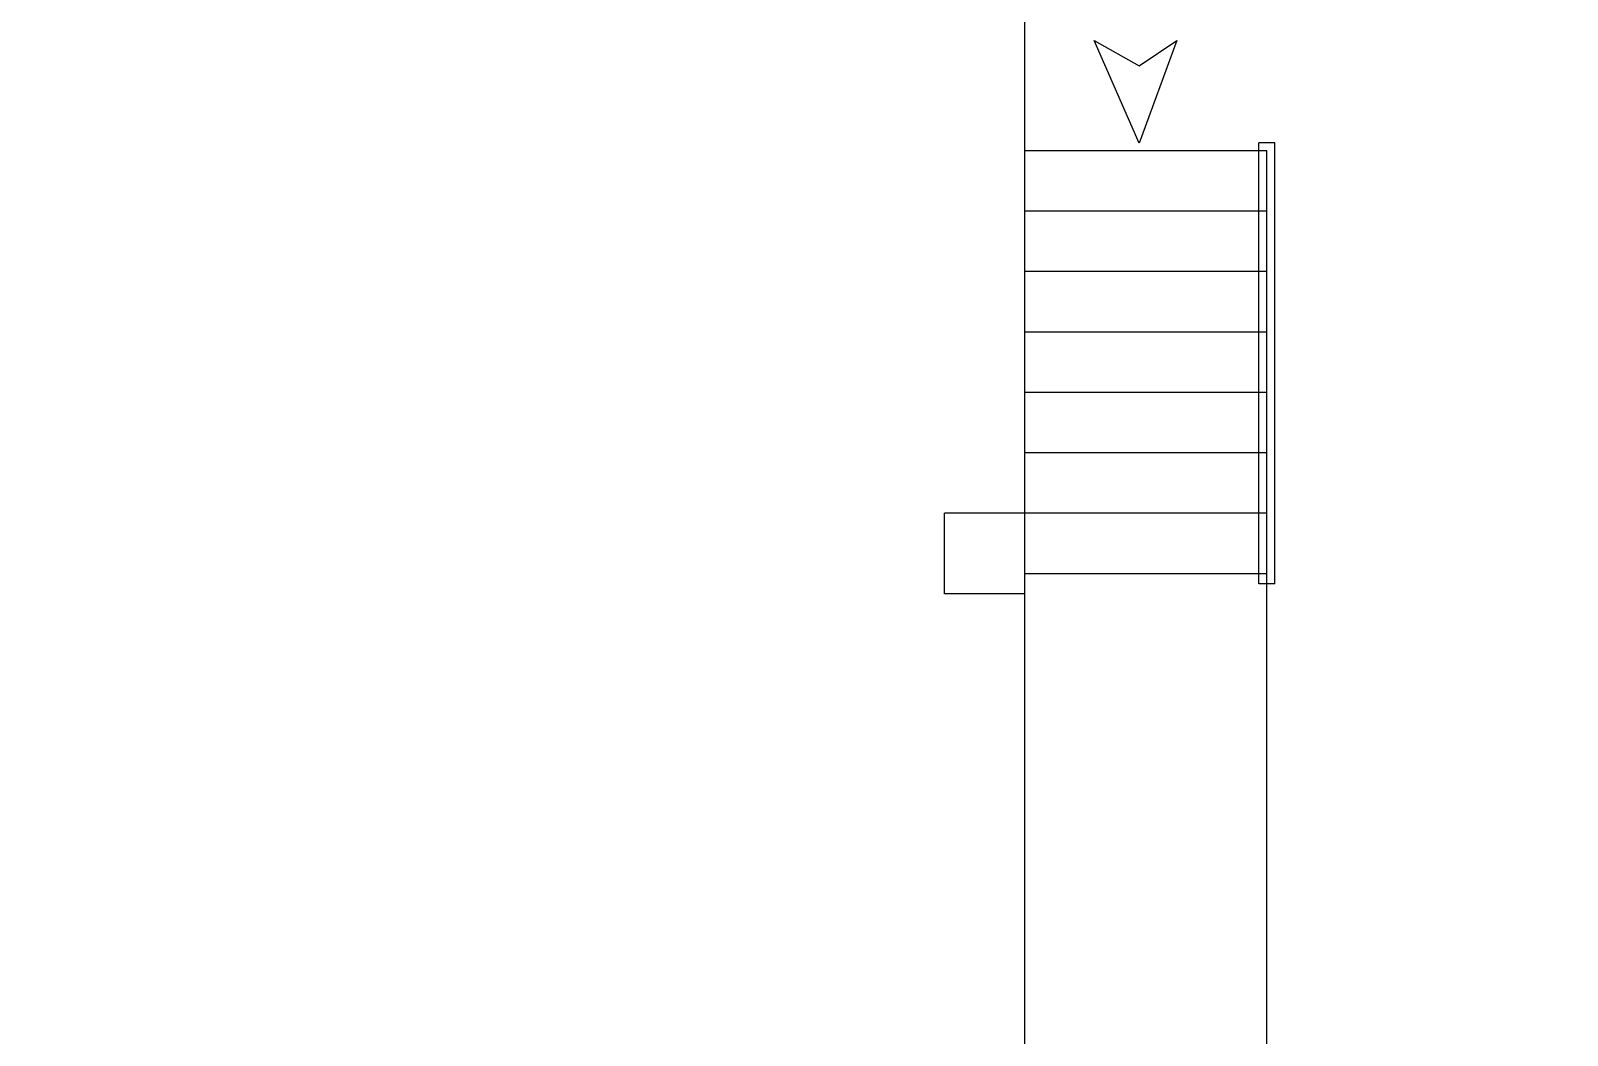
# Model space of a CAD drawing. Header units: centimetres. Extents: x 370416 to 395283, y 44791 to 69658.
# Drawn here: x 380770.8 to 381152.2, y 56623.9 to 56873.3 of the extents above; entities that cross this region are included whole.
import ezdxf

# ---------------------------------------------------------------- set-up
doc = ezdxf.new("R2010")
doc.units = ezdxf.units.CM
doc.layers.add('ER-ELEVATION-05', color=11, linetype='Continuous')

msp = doc.modelspace()

# ---------------------------------------------------------------- linework, layer by layer
for p, q in [((381017.57, 56753.52), (381017.57, 59628.52)), ((381075.57, 56736.02), (381075.57, 56845.52)), ((381079.57, 56845.52), (381075.57, 56845.52)), ((381079.57, 56736.02), (381079.57, 56845.52)), ((381077.57, 56843.52), (381017.57, 56843.52)), ((381077.57, 55693.52), (381077.57, 56843.52)), ((381077.57, 55693.52), (381077.57, 56843.52)), ((381077.57, 56828.52), (381017.57, 56828.52)), ((381077.57, 56813.52), (381017.57, 56813.52)), ((381077.57, 56813.52), (381017.57, 56813.52)), ((381077.57, 56813.52), (381017.57, 56813.52)), ((381077.57, 56798.52), (381017.57, 56798.52)), ((381077.57, 56783.52), (381017.57, 56783.52)), ((381077.57, 56783.52), (381017.57, 56783.52)), ((381077.57, 56783.52), (381017.57, 56783.52)), ((381077.57, 56768.52), (381017.57, 56768.52)), ((381077.57, 56768.52), (381017.57, 56768.52)), ((380997.57, 56733.52), (380997.57, 56753.52)), ((380997.57, 56733.52), (380997.57, 56753.52)), ((381017.57, 56753.52), (380997.57, 56753.52)), ((381017.57, 55543.52), (381017.57, 56753.52)), ((381077.57, 56753.52), (381017.57, 56753.52)), ((381017.57, 55543.52), (381017.57, 56753.52)), ((381077.57, 56753.52), (381017.57, 56753.52)), ((381077.57, 56753.52), (381017.57, 56753.52)), ((381077.57, 56753.52), (381017.57, 56753.52)), ((381077.57, 56753.52), (381017.57, 56753.52)), ((381077.57, 55693.52), (381077.57, 56753.52)), ((381077.57, 56738.52), (381017.57, 56738.52)), ((381079.57, 56736.02), (381075.57, 56736.02)), ((381017.57, 56733.52), (380997.57, 56733.52)), ((381017.57, 56733.52), (380997.57, 56733.52)), ((381017.57, 56733.52), (380997.57, 56733.52)), ((381017.57, 56733.52), (380997.57, 56733.52))]:
    msp.add_line(p, q)
msp.add_circle((382849.73, 57224.74), 12433.5)
at = {"layer": 'ER-ELEVATION-05'}
for p, q in [((381045.9, 56845.41), (381034.78, 56870.9)), ((381034.78, 56870.9), (381045.9, 56864.63)), ((381055.23, 56870.9), (381045.9, 56845.41)), ((381045.9, 56864.63), (381055.23, 56870.9))]:
    msp.add_line(p, q, dxfattribs=at)

doc.saveas('drawing.dxf')
